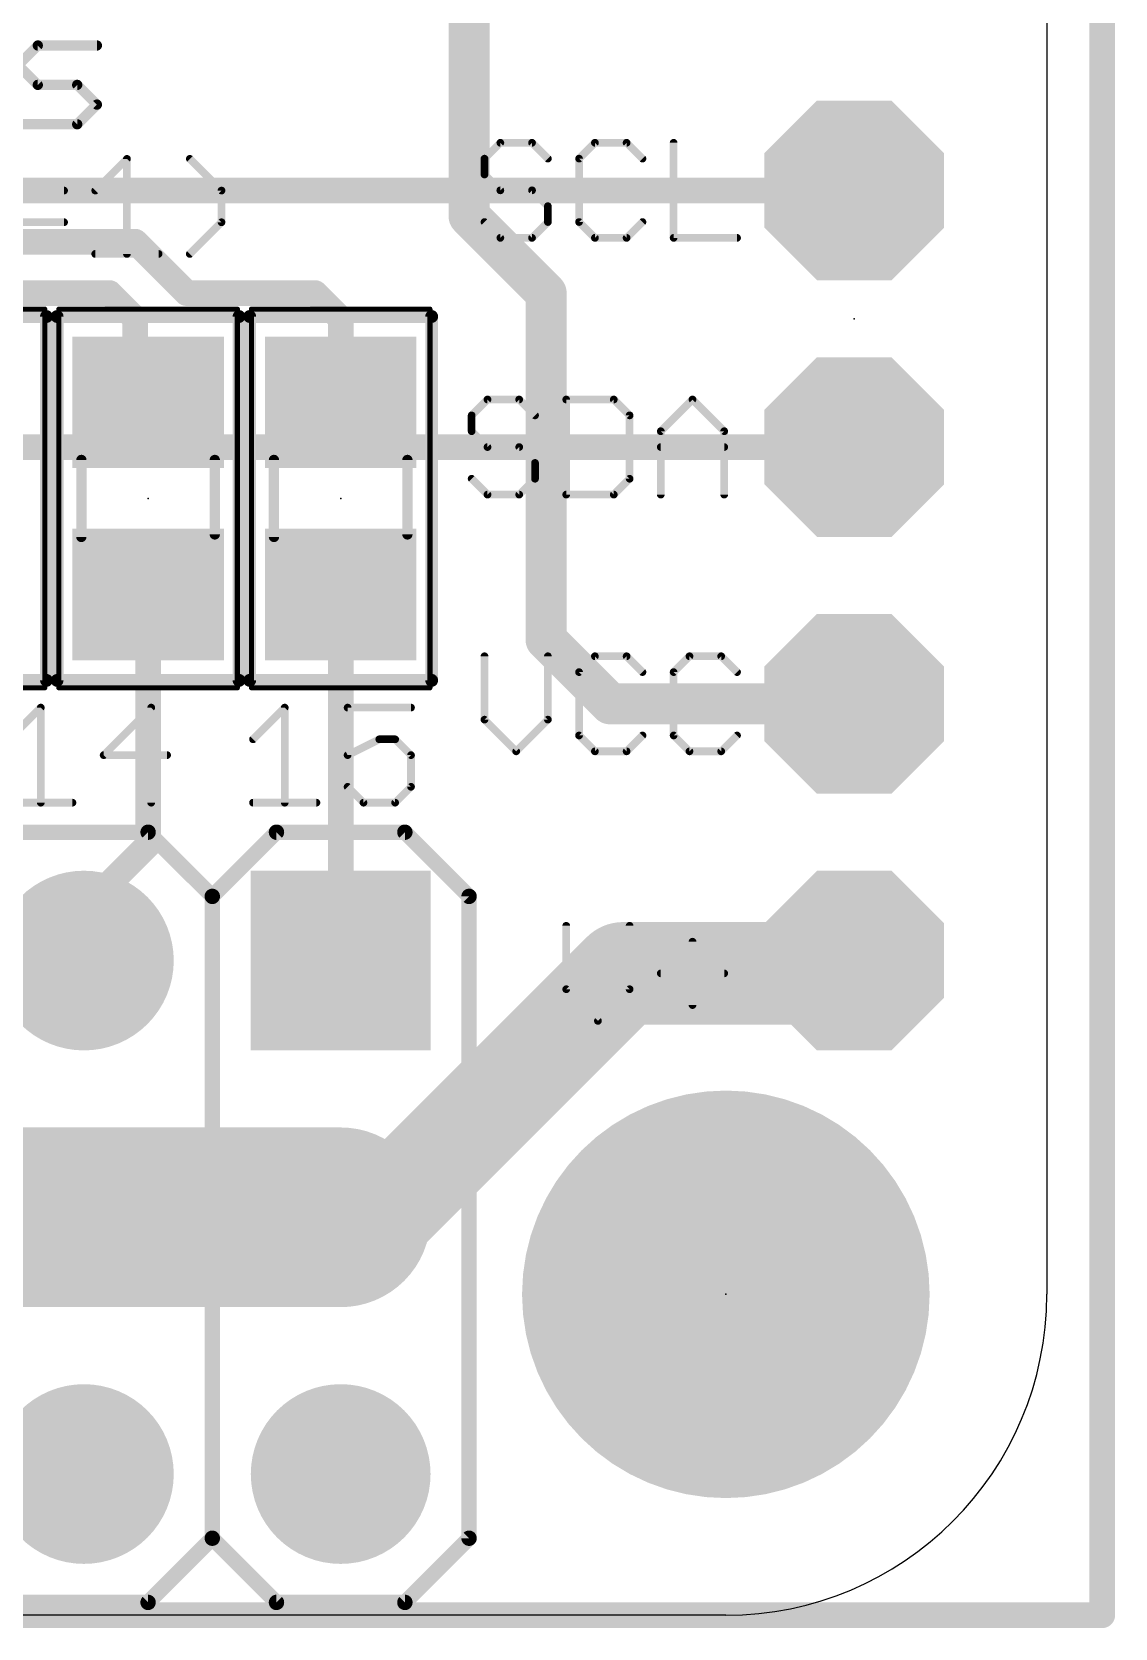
# Model space of a CAD drawing. Extents: x -31.2 to 31.8, y -0.1 to 26.1.
# Drawn here: x 21.08 to 31.79, y -0.13 to 15.66 of the extents above; entities that cross this region are included whole.
import ezdxf

# ---------------------------------------------------------------- set-up
doc = ezdxf.new("R2010")
doc.units = 0
for name, color, linetype in [('1', 12, 'CONTINUOUS'), ('16', 132, 'CONTINUOUS'), ('17', 110, 'CONTINUOUS'), ('20', 53, 'CONTINUOUS'), ('21', 40, 'CONTINUOUS'), ('23', 53, 'CONTINUOUS'), ('39', 12, 'CONTINUOUS'), ('40', 132, 'CONTINUOUS'), ('41', 12, 'CONTINUOUS'), ('42', 132, 'CONTINUOUS'), ('51', 253, 'CONTINUOUS')]:
    doc.layers.add(name, color=color, linetype=linetype)

# ---------------------------------------------------------------- blocks, each defined once
blk = doc.blocks.new('RECT')
blk.add_solid([(-0.5, -0.5), (0.5, -0.5), (-0.5, 0.5), (0.5, 0.5)])
blk = doc.blocks.new('OCTAGONP')
at = {"const_width": 0.5}
blk.add_lwpolyline([(-0.25, -0.1036), (-0.25, 0.1036), (-0.1036, 0.25), (0.1036, 0.25), (0.25, 0.1036), (0.25, -0.1036), (0.1036, -0.25), (-0.1036, -0.25), (-0.25, -0.1036), (-0.25, 0.1036)], dxfattribs=at)
blk = doc.blocks.new('SQUAREP')
blk.add_solid([(-0.5, -0.5), (0.5, -0.5), (-0.5, 0.5), (0.5, 0.5)])
blk = doc.blocks.new('ROUNDP')
at = {"const_width": 0.5}
blk.add_lwpolyline([(0, -0.25, 1), (0, 0.25, 1), (0, -0.25)], format="xyb", dxfattribs=at)

msp = doc.modelspace()

# ---------------------------------------------------------------- linework, layer by layer
at = {"layer": '1'}
for points, const_width in [([(25.4, 23.114), (25.4, 13.843)], 0.4064), ([(25.4, 13.843), (26.162, 13.081)], 0.4064), ([(20.828, 13.589), (22.098, 13.589)], 0.254), ([(22.098, 13.589), (22.606, 13.081)], 0.254), ([(26.162, 13.081), (26.162, 9.652)], 0.4064), ([(20.574, 13.081), (21.844, 13.081)], 0.254), ([(21.844, 13.081), (22.098, 12.827)], 0.254), ([(22.606, 13.081), (23.876, 13.081)], 0.254), ([(23.876, 13.081), (24.13, 12.827)], 0.254), ([(22.098, 12.827), (22.098, 11.999)], 0.254), ([(24.13, 12.827), (24.13, 11.999)], 0.254), ([(22.098, 11.999), (22.225, 11.999)], 0.254), ([(22.225, 7.62), (22.225, 10.099)], 0.254), ([(24.13, 6.477), (24.13, 10.099)], 0.254), ([(26.162, 9.652), (26.797, 9.017)], 0.4064), ([(26.797, 9.017), (29.21, 9.017)], 0.4064), ([(21.59, 6.985), (22.225, 7.62)], 0.254), ([(21.59, 6.477), (21.59, 6.985)], 0.254), ([(29.083, 6.35), (29.21, 6.477)], 1.016), ([(24.511, 3.937), (26.924, 6.35)], 1.016), ([(26.924, 6.35), (29.083, 6.35)], 1.016), ([(19.05, 3.937), (21.59, 3.937)], 1.778), ([(21.59, 3.937), (24.13, 3.937)], 1.778), ([(24.13, 3.937), (24.511, 3.937)], 0.254)]:
    msp.add_lwpolyline(points, dxfattribs=dict(at, const_width=const_width))
for points, const_width in [([(25.2984, 13.843, 1), (25.5016, 13.843)], 0.2032), ([(25.4718, 13.9148, 1), (25.3282, 13.7712)], 0.2032), ([(22.1429, 13.6339, 1), (22.0531, 13.5441)], 0.127), ([(22.098, 13.5255, 1), (22.098, 13.6525)], 0.127), ([(26.2636, 13.081, 1), (26.0604, 13.081)], 0.2032), ([(21.8889, 13.1259, 1), (21.7991, 13.0361)], 0.127), ([(21.844, 13.0175, 1), (21.844, 13.1445)], 0.127), ([(22.606, 13.1445, 1), (22.606, 13.0175)], 0.127), ([(22.5611, 13.0361, 1), (22.6509, 13.1259)], 0.127), ([(23.9209, 13.1259, 1), (23.8311, 13.0361)], 0.127), ([(23.876, 13.0175, 1), (23.876, 13.1445)], 0.127), ([(26.0902, 13.0092, 1), (26.2338, 13.1528)], 0.2032), ([(22.1615, 12.827, 1), (22.0345, 12.827)], 0.127), ([(24.1935, 12.827, 1), (24.0665, 12.827)], 0.127), ([(22.0531, 12.7821, 1), (22.1429, 12.8719)], 0.127), ([(24.0851, 12.7821, 1), (24.1749, 12.8719)], 0.127), ([(22.098, 12.0625, 1), (22.098, 11.9355)], 0.127), ([(22.0345, 11.999, 1), (22.1615, 11.999)], 0.127), ([(22.225, 11.9355, 1), (22.225, 12.0625)], 0.127), ([(24.0665, 11.999, 1), (24.1935, 11.999)], 0.127), ([(22.2885, 10.099, 1), (22.1615, 10.099)], 0.127), ([(24.1935, 10.099, 1), (24.0665, 10.099)], 0.127), ([(26.2338, 9.7238, 1), (26.0902, 9.5802)], 0.2032), ([(26.0604, 9.652, 1), (26.2636, 9.652)], 0.2032), ([(26.797, 9.1186, 1), (26.797, 8.9154)], 0.2032), ([(26.7252, 8.9452, 1), (26.8688, 9.0888)], 0.2032), ([(29.21, 8.9154, 1), (29.21, 9.1186)], 0.2032), ([(22.2699, 7.5751, 1), (22.1801, 7.6649)], 0.127), ([(22.1615, 7.62, 1), (22.2885, 7.62)], 0.127), ([(21.6535, 6.985, 1), (21.5265, 6.985)], 0.127), ([(21.5451, 7.0299, 1), (21.6349, 6.9401)], 0.127), ([(29.3896, 6.2974, 1), (29.0304, 6.6566)], 0.508), ([(26.924, 6.604, 1), (26.924, 6.096)], 0.508), ([(27.1036, 6.1704, 1), (26.7444, 6.5296)], 0.508), ([(29.083, 6.096, 1), (29.083, 6.604)], 0.508), ([(28.9034, 6.5296, 1), (29.2626, 6.1704)], 0.508), ([(21.5265, 6.477, 1), (21.6535, 6.477)], 0.127), ([(24.0665, 6.477, 1), (24.1935, 6.477)], 0.127), ([(21.59, 4.3815, 1), (21.59, 3.4925)], 0.889), ([(21.59, 3.4925, 1), (21.59, 4.3815)], 0.889), ([(24.13, 3.4925, 1), (24.13, 4.3815)], 0.889), ([(24.3314, 4.1166, 1), (24.6906, 3.7574)], 0.508), ([(24.13, 4.0005, 1), (24.13, 3.8735)], 0.127), ([(24.511, 3.8735, 1), (24.511, 4.0005)], 0.127)]:
    msp.add_lwpolyline(points, format="xyb", dxfattribs=dict(at, const_width=const_width))
at = {"layer": '16', "const_width": 0.254}
for points in [[(31.663, 25.936), (31.663, 0)], [(3.175, 14.097), (29.21, 14.097)], [(-0.635, 11.557), (29.21, 11.557)], [(31.663, 0), (-31.115, 0)]]:
    msp.add_lwpolyline(points, dxfattribs=at)
at = {"layer": '16', "const_width": 0.127}
for points in [[(29.21, 14.0335, 1), (29.21, 14.1605)], [(29.21, 11.4935, 1), (29.21, 11.6205)], [(31.5995, 0, 1), (31.7265, 0)], [(31.663, -0.0635, 1), (31.663, 0.0635)]]:
    msp.add_lwpolyline(points, format="xyb", dxfattribs=at)
at = {"layer": '20'}
for p, q in [((31.115, 22.225), (31.115, 3.175)), ((27.94, 0), (-27.94, 0))]:
    msp.add_line(p, q, dxfattribs=at)
msp.add_arc((27.94, 3.175), 3.175, 270, 0, dxfattribs=at)
at = {"layer": '21'}
for points, const_width in [([(20.9391, 15.3355), (21.134, 15.5304)], 0.1016), ([(21.134, 15.5304), (21.7187, 15.5304)], 0.1016), ([(21.134, 15.1406), (20.9391, 15.3355)], 0.1016), ([(21.5238, 15.1406), (21.134, 15.1406)], 0.1016), ([(21.7187, 14.9457), (21.5238, 15.1406)], 0.1016), ([(21.5238, 14.7508), (21.7187, 14.9457)], 0.1016), ([(20.9391, 14.7508), (21.5238, 14.7508)], 0.1016), ([(25.7093, 14.5677), (25.5525, 14.4109)], 0.0762), ([(26.0228, 14.5677), (25.7093, 14.5677)], 0.0762), ([(26.1796, 14.4109), (26.0228, 14.5677)], 0.0762), ([(26.6448, 14.5677), (26.4881, 14.4109)], 0.0762), ([(26.9584, 14.5677), (26.6448, 14.5677)], 0.0762), ([(27.1151, 14.4109), (26.9584, 14.5677)], 0.0762), ([(27.4236, 14.5677), (27.4236, 13.6271)], 0.0762), ([(21.7022, 14.0952), (22.0157, 14.4087)], 0.0762), ([(22.0157, 14.4087), (22.0157, 13.4681)], 0.0762), ([(22.9513, 14.0952), (22.6377, 14.4087)], 0.0762), ([(25.5525, 14.4109), (25.5525, 14.2542)], 0.0762), ([(26.4881, 14.4109), (26.4881, 13.7839)], 0.0762), ([(25.5525, 14.2542), (25.7093, 14.0974)], 0.0762), ([(20.7667, 14.0952), (21.3938, 14.0952)], 0.0762), ([(22.9513, 13.7816), (22.9513, 14.0952)], 0.0762), ([(25.7093, 14.0974), (26.0228, 14.0974)], 0.0762), ([(26.0228, 14.0974), (26.1796, 13.9406)], 0.0762), ([(26.1796, 13.9406), (26.1796, 13.7839)], 0.0762), ([(20.7667, 13.7816), (21.3938, 13.7816)], 0.0762), ([(22.6377, 13.4681), (22.9513, 13.7816)], 0.0762), ([(25.7093, 13.6271), (25.5525, 13.7839)], 0.0762), ([(26.1796, 13.7839), (26.0228, 13.6271)], 0.0762), ([(26.4881, 13.7839), (26.6448, 13.6271)], 0.0762), ([(26.9584, 13.6271), (27.1151, 13.7839)], 0.0762), ([(26.0228, 13.6271), (25.7093, 13.6271)], 0.0762), ([(26.6448, 13.6271), (26.9584, 13.6271)], 0.0762), ([(27.4236, 13.6271), (28.0507, 13.6271)], 0.0762), ([(21.7022, 13.4681), (22.3293, 13.4681)], 0.0762), ([(19.42, 12.849), (21.22, 12.849)], 0.127), ([(21.22, 12.849), (21.22, 9.249)], 0.127), ([(21.325, 12.849), (23.125, 12.849)], 0.127), ([(21.325, 9.249), (21.325, 12.849)], 0.127), ([(23.125, 12.849), (23.125, 9.249)], 0.127), ([(23.23, 12.849), (25.03, 12.849)], 0.127), ([(23.23, 9.249), (23.23, 12.849)], 0.127), ([(25.03, 12.849), (25.03, 9.249)], 0.127), ([(25.5823, 12.0277), (25.4255, 11.8709)], 0.0762), ([(25.8958, 12.0277), (25.5823, 12.0277)], 0.0762), ([(26.0526, 11.8709), (25.8958, 12.0277)], 0.0762), ([(26.3611, 12.0277), (26.3611, 11.0871)], 0.0762), ([(26.8314, 12.0277), (26.3611, 12.0277)], 0.0762), ([(26.9881, 11.8709), (26.8314, 12.0277)], 0.0762), ([(27.2966, 11.7142), (27.6101, 12.0277)], 0.0762), ([(27.6101, 12.0277), (27.9237, 11.7142)], 0.0762), ([(25.4255, 11.8709), (25.4255, 11.7142)], 0.0762), ([(26.9881, 11.2439), (26.9881, 11.8709)], 0.0762), ([(25.4255, 11.7142), (25.5823, 11.5574)], 0.0762), ([(27.2966, 11.0871), (27.2966, 11.7142)], 0.0762), ([(27.9237, 11.7142), (27.9237, 11.0871)], 0.0762), ([(25.5823, 11.5574), (25.8958, 11.5574)], 0.0762), ([(25.8958, 11.5574), (26.0526, 11.4006)], 0.0762), ([(27.2966, 11.5574), (27.9237, 11.5574)], 0.0762), ([(26.0526, 11.4006), (26.0526, 11.2439)], 0.0762), ([(25.5823, 11.0871), (25.4255, 11.2439)], 0.0762), ([(26.0526, 11.2439), (25.8958, 11.0871)], 0.0762), ([(26.8314, 11.0871), (26.9881, 11.2439)], 0.0762), ([(25.8958, 11.0871), (25.5823, 11.0871)], 0.0762), ([(26.3611, 11.0871), (26.8314, 11.0871)], 0.0762), ([(25.5525, 9.4877), (25.5525, 8.8606)], 0.0762), ([(26.1796, 8.8606), (26.1796, 9.4877)], 0.0762), ([(26.6448, 9.4877), (26.4881, 9.3309)], 0.0762), ([(26.9584, 9.4877), (26.6448, 9.4877)], 0.0762), ([(27.1151, 9.3309), (26.9584, 9.4877)], 0.0762), ([(27.5803, 9.4877), (27.4236, 9.3309)], 0.0762), ([(27.8939, 9.4877), (27.5803, 9.4877)], 0.0762), ([(28.0507, 9.3309), (27.8939, 9.4877)], 0.0762), ([(26.4881, 9.3309), (26.4881, 8.7039)], 0.0762), ([(27.4236, 9.3309), (27.4236, 8.7039)], 0.0762), ([(21.22, 9.249), (19.42, 9.249)], 0.127), ([(23.125, 9.249), (21.325, 9.249)], 0.127), ([(25.03, 9.249), (23.23, 9.249)], 0.127), ([(20.8501, 8.6662), (21.1636, 8.9797)], 0.0762), ([(21.1636, 8.9797), (21.1636, 8.0391)], 0.0762), ([(22.2559, 8.9797), (21.7856, 8.5094)], 0.0762), ([(22.2559, 8.0391), (22.2559, 8.9797)], 0.0762), ([(23.2631, 8.6662), (23.5766, 8.9797)], 0.0762), ([(23.5766, 8.9797), (23.5766, 8.0391)], 0.0762), ([(24.8257, 8.9797), (24.1986, 8.9797)], 0.0762), ([(24.1986, 8.9797), (24.1986, 8.5094)], 0.0762), ([(25.5525, 8.8606), (25.8661, 8.5471)], 0.0762), ([(25.8661, 8.5471), (26.1796, 8.8606)], 0.0762), ([(24.1986, 8.5094), (24.5122, 8.6662)], 0.0762), ([(24.5122, 8.6662), (24.6689, 8.6662)], 0.0762), ([(24.6689, 8.6662), (24.8257, 8.5094)], 0.0762), ([(26.4881, 8.7039), (26.6448, 8.5471)], 0.0762), ([(26.9584, 8.5471), (27.1151, 8.7039)], 0.0762), ([(27.4236, 8.7039), (27.5803, 8.5471)], 0.0762), ([(27.8939, 8.5471), (28.0507, 8.7039)], 0.0762), ([(21.7856, 8.5094), (22.4127, 8.5094)], 0.0762), ([(24.8257, 8.5094), (24.8257, 8.1959)], 0.0762), ([(26.6448, 8.5471), (26.9584, 8.5471)], 0.0762), ([(27.5803, 8.5471), (27.8939, 8.5471)], 0.0762), ([(24.3554, 8.0391), (24.1986, 8.1959)], 0.0762), ([(24.8257, 8.1959), (24.6689, 8.0391)], 0.0762), ([(20.8501, 8.0391), (21.4772, 8.0391)], 0.0762), ([(23.2631, 8.0391), (23.8902, 8.0391)], 0.0762), ([(24.6689, 8.0391), (24.3554, 8.0391)], 0.0762), ([(22.225, 7.747), (20.955, 7.747)], 0.1524), ([(22.86, 7.112), (22.225, 7.747)], 0.1524), ([(23.495, 7.747), (22.86, 7.112)], 0.1524), ([(24.765, 7.747), (23.495, 7.747)], 0.1524), ([(25.4, 7.112), (24.765, 7.747)], 0.1524), ([(22.86, 0.762), (22.86, 7.112)], 0.1524), ([(25.4, 7.112), (25.4, 0.762)], 0.1524), ([(26.3611, 6.8207), (26.3611, 6.1936)], 0.0762), ([(26.9881, 6.1936), (26.9881, 6.8207)], 0.0762), ([(27.6101, 6.6639), (27.6101, 6.0369)], 0.0762), ([(27.2966, 6.3504), (27.9237, 6.3504)], 0.0762), ([(26.3611, 6.1936), (26.6746, 5.8801)], 0.0762), ([(26.6746, 5.8801), (26.9881, 6.1936)], 0.0762), ([(22.86, 0.762), (22.225, 0.127)], 0.1524), ([(23.495, 0.127), (22.86, 0.762)], 0.1524), ([(25.4, 0.762), (24.765, 0.127)], 0.1524), ([(22.225, 0.127), (20.955, 0.127)], 0.1524), ([(24.765, 0.127), (23.495, 0.127)], 0.1524)]:
    msp.add_lwpolyline(points, dxfattribs=dict(at, const_width=const_width))
for points, const_width in [([(21.134, 15.5558, 1), (21.134, 15.505)], 0.0508), ([(21.1519, 15.5124, 1), (21.116, 15.5484)], 0.0508), ([(21.7187, 15.505, 1), (21.7187, 15.5558)], 0.0508), ([(21.134, 15.166, 1), (21.134, 15.1152)], 0.0508), ([(21.116, 15.1226, 1), (21.1519, 15.1586)], 0.0508), ([(21.5417, 15.1586, 1), (21.5058, 15.1226)], 0.0508), ([(21.5238, 15.1152, 1), (21.5238, 15.166)], 0.0508), ([(21.7366, 14.9277, 1), (21.7007, 14.9637)], 0.0508), ([(21.7007, 14.9277, 1), (21.7366, 14.9637)], 0.0508), ([(21.5058, 14.7688, 1), (21.5417, 14.7328)], 0.0508), ([(21.5238, 14.7254, 1), (21.5238, 14.7762)], 0.0508), ([(25.7093, 14.5868, 1), (25.7093, 14.5487)], 0.0381), ([(25.7228, 14.5542, 1), (25.6958, 14.5812)], 0.0381), ([(26.0363, 14.5812, 1), (26.0094, 14.5542)], 0.0381), ([(26.0228, 14.5487, 1), (26.0228, 14.5868)], 0.0381), ([(26.6448, 14.5868, 1), (26.6448, 14.5487)], 0.0381), ([(26.6583, 14.5542, 1), (26.6314, 14.5812)], 0.0381), ([(26.9718, 14.5812, 1), (26.9449, 14.5542)], 0.0381), ([(26.9584, 14.5487, 1), (26.9584, 14.5868)], 0.0381), ([(27.4426, 14.5677, 1), (27.4045, 14.5677)], 0.0381), ([(22.0348, 14.4087, 1), (21.9967, 14.4087)], 0.0381), ([(22.0292, 14.3952, 1), (22.0023, 14.4222)], 0.0381), ([(22.6512, 14.4222, 1), (22.6242, 14.3952)], 0.0381), ([(25.5716, 14.4109, 1), (25.5335, 14.4109)], 0.0381), ([(25.5391, 14.4244, 1), (25.566, 14.3975)], 0.0381), ([(26.1661, 14.3975, 1), (26.1931, 14.4244)], 0.0381), ([(26.5071, 14.4109, 1), (26.469, 14.4109)], 0.0381), ([(26.4746, 14.4244, 1), (26.5015, 14.3975)], 0.0381), ([(27.1017, 14.3975, 1), (27.1286, 14.4244)], 0.0381), ([(25.566, 14.2676, 1), (25.5391, 14.2407)], 0.0381), ([(25.5335, 14.2542, 1), (25.5716, 14.2542)], 0.0381), ([(21.3938, 14.0761, 1), (21.3938, 14.1142)], 0.0381), ([(21.6887, 14.1086, 1), (21.7157, 14.0817)], 0.0381), ([(22.9703, 14.0952, 1), (22.9322, 14.0952)], 0.0381), ([(22.9378, 14.0817, 1), (22.9647, 14.1086)], 0.0381), ([(25.7093, 14.1165, 1), (25.7093, 14.0784)], 0.0381), ([(25.6958, 14.0839, 1), (25.7228, 14.1109)], 0.0381), ([(26.0363, 14.1109, 1), (26.0094, 14.0839)], 0.0381), ([(26.0228, 14.0784, 1), (26.0228, 14.1165)], 0.0381), ([(26.1987, 13.9406, 1), (26.1606, 13.9406)], 0.0381), ([(26.1661, 13.9272, 1), (26.1931, 13.9541)], 0.0381), ([(21.3938, 13.7626, 1), (21.3938, 13.8007)], 0.0381), ([(22.9322, 13.7816, 1), (22.9703, 13.7816)], 0.0381), ([(22.9647, 13.7682, 1), (22.9378, 13.7951)], 0.0381), ([(25.566, 13.7973, 1), (25.5391, 13.7704)], 0.0381), ([(26.1606, 13.7839, 1), (26.1987, 13.7839)], 0.0381), ([(26.1931, 13.7704, 1), (26.1661, 13.7973)], 0.0381), ([(26.5015, 13.7973, 1), (26.4746, 13.7704)], 0.0381), ([(26.469, 13.7839, 1), (26.5071, 13.7839)], 0.0381), ([(27.1286, 13.7704, 1), (27.1017, 13.7973)], 0.0381), ([(25.7093, 13.6462, 1), (25.7093, 13.6081)], 0.0381), ([(25.6958, 13.6136, 1), (25.7228, 13.6406)], 0.0381), ([(26.0094, 13.6406, 1), (26.0363, 13.6136)], 0.0381), ([(26.0228, 13.6081, 1), (26.0228, 13.6462)], 0.0381), ([(26.6448, 13.6462, 1), (26.6448, 13.6081)], 0.0381), ([(26.6314, 13.6136, 1), (26.6583, 13.6406)], 0.0381), ([(26.9449, 13.6406, 1), (26.9718, 13.6136)], 0.0381), ([(26.9584, 13.6081, 1), (26.9584, 13.6462)], 0.0381), ([(27.4045, 13.6271, 1), (27.4426, 13.6271)], 0.0381), ([(27.4236, 13.6462, 1), (27.4236, 13.6081)], 0.0381), ([(28.0507, 13.6081, 1), (28.0507, 13.6462)], 0.0381), ([(21.7022, 13.4872, 1), (21.7022, 13.4491)], 0.0381), ([(21.9967, 13.4681, 1), (22.0348, 13.4681)], 0.0381), ([(22.3293, 13.4491, 1), (22.3293, 13.4872)], 0.0381), ([(22.6242, 13.4816, 1), (22.6512, 13.4546)], 0.0381), ([(21.2518, 12.849, 1), (21.1883, 12.849)], 0.0635), ([(21.22, 12.8172, 1), (21.22, 12.8808)], 0.0635), ([(21.325, 12.8808, 1), (21.325, 12.8172)], 0.0635), ([(21.3567, 12.849, 1), (21.2933, 12.849)], 0.0635), ([(23.1567, 12.849, 1), (23.0933, 12.849)], 0.0635), ([(23.125, 12.8172, 1), (23.125, 12.8808)], 0.0635), ([(23.23, 12.8808, 1), (23.23, 12.8172)], 0.0635), ([(23.2617, 12.849, 1), (23.1983, 12.849)], 0.0635), ([(25.0617, 12.849, 1), (24.9983, 12.849)], 0.0635), ([(25.03, 12.8172, 1), (25.03, 12.8808)], 0.0635), ([(25.5823, 12.0468, 1), (25.5823, 12.0087)], 0.0381), ([(25.5958, 12.0142, 1), (25.5688, 12.0412)], 0.0381), ([(25.9093, 12.0412, 1), (25.8824, 12.0142)], 0.0381), ([(25.8958, 12.0087, 1), (25.8958, 12.0468)], 0.0381), ([(26.3801, 12.0277, 1), (26.342, 12.0277)], 0.0381), ([(26.3611, 12.0468, 1), (26.3611, 12.0087)], 0.0381), ([(26.8448, 12.0412, 1), (26.8179, 12.0142)], 0.0381), ([(26.8314, 12.0087, 1), (26.8314, 12.0468)], 0.0381), ([(27.6236, 12.0412, 1), (27.5966, 12.0142)], 0.0381), ([(27.6236, 12.0142, 1), (27.5966, 12.0412)], 0.0381), ([(25.4446, 11.8709, 1), (25.4065, 11.8709)], 0.0381), ([(25.4121, 11.8844, 1), (25.439, 11.8575)], 0.0381), ([(26.0391, 11.8575, 1), (26.0661, 11.8844)], 0.0381), ([(27.0072, 11.8709, 1), (26.9691, 11.8709)], 0.0381), ([(26.9747, 11.8575, 1), (27.0016, 11.8844)], 0.0381), ([(25.439, 11.7276, 1), (25.4121, 11.7007)], 0.0381), ([(25.4065, 11.7142, 1), (25.4446, 11.7142)], 0.0381), ([(27.3156, 11.7142, 1), (27.2775, 11.7142)], 0.0381), ([(27.2831, 11.7276, 1), (27.3101, 11.7007)], 0.0381), ([(27.9427, 11.7142, 1), (27.9046, 11.7142)], 0.0381), ([(27.9102, 11.7007, 1), (27.9371, 11.7276)], 0.0381), ([(25.5823, 11.5765, 1), (25.5823, 11.5384)], 0.0381), ([(25.5688, 11.5439, 1), (25.5958, 11.5709)], 0.0381), ([(25.9093, 11.5709, 1), (25.8824, 11.5439)], 0.0381), ([(25.8958, 11.5384, 1), (25.8958, 11.5765)], 0.0381), ([(27.2966, 11.5765, 1), (27.2966, 11.5384)], 0.0381), ([(27.9237, 11.5384, 1), (27.9237, 11.5765)], 0.0381), ([(26.0717, 11.4006, 1), (26.0336, 11.4006)], 0.0381), ([(26.0391, 11.3872, 1), (26.0661, 11.4141)], 0.0381), ([(25.439, 11.2573, 1), (25.4121, 11.2304)], 0.0381), ([(26.0336, 11.2439, 1), (26.0717, 11.2439)], 0.0381), ([(26.0661, 11.2304, 1), (26.0391, 11.2573)], 0.0381), ([(26.9691, 11.2439, 1), (27.0072, 11.2439)], 0.0381), ([(27.0016, 11.2304, 1), (26.9747, 11.2573)], 0.0381), ([(25.5823, 11.1062, 1), (25.5823, 11.0681)], 0.0381), ([(25.5688, 11.0736, 1), (25.5958, 11.1006)], 0.0381), ([(25.8824, 11.1006, 1), (25.9093, 11.0736)], 0.0381), ([(25.8958, 11.0681, 1), (25.8958, 11.1062)], 0.0381), ([(26.342, 11.0871, 1), (26.3801, 11.0871)], 0.0381), ([(26.3611, 11.1062, 1), (26.3611, 11.0681)], 0.0381), ([(26.8179, 11.1006, 1), (26.8448, 11.0736)], 0.0381), ([(26.8314, 11.0681, 1), (26.8314, 11.1062)], 0.0381), ([(27.2775, 11.0871, 1), (27.3156, 11.0871)], 0.0381), ([(27.9046, 11.0871, 1), (27.9427, 11.0871)], 0.0381), ([(25.5716, 9.4877, 1), (25.5335, 9.4877)], 0.0381), ([(26.1987, 9.4877, 1), (26.1606, 9.4877)], 0.0381), ([(26.6448, 9.5068, 1), (26.6448, 9.4687)], 0.0381), ([(26.6583, 9.4742, 1), (26.6314, 9.5012)], 0.0381), ([(26.9718, 9.5012, 1), (26.9449, 9.4742)], 0.0381), ([(26.9584, 9.4687, 1), (26.9584, 9.5068)], 0.0381), ([(27.5803, 9.5068, 1), (27.5803, 9.4687)], 0.0381), ([(27.5938, 9.4742, 1), (27.5669, 9.5012)], 0.0381), ([(27.9074, 9.5012, 1), (27.8804, 9.4742)], 0.0381), ([(27.8939, 9.4687, 1), (27.8939, 9.5068)], 0.0381), ([(26.5071, 9.3309, 1), (26.469, 9.3309)], 0.0381), ([(26.4746, 9.3444, 1), (26.5015, 9.3175)], 0.0381), ([(27.1017, 9.3175, 1), (27.1286, 9.3444)], 0.0381), ([(27.4426, 9.3309, 1), (27.4045, 9.3309)], 0.0381), ([(27.4101, 9.3444, 1), (27.4371, 9.3175)], 0.0381), ([(28.0372, 9.3175, 1), (28.0641, 9.3444)], 0.0381), ([(21.1883, 9.249, 1), (21.2518, 9.249)], 0.0635), ([(21.22, 9.2172, 1), (21.22, 9.2808)], 0.0635), ([(21.325, 9.2808, 1), (21.325, 9.2172)], 0.0635), ([(21.2933, 9.249, 1), (21.3567, 9.249)], 0.0635), ([(23.0933, 9.249, 1), (23.1567, 9.249)], 0.0635), ([(23.125, 9.2172, 1), (23.125, 9.2808)], 0.0635), ([(23.23, 9.2808, 1), (23.23, 9.2172)], 0.0635), ([(23.1983, 9.249, 1), (23.2617, 9.249)], 0.0635), ([(24.9983, 9.249, 1), (25.0617, 9.249)], 0.0635), ([(25.03, 9.2172, 1), (25.03, 9.2808)], 0.0635), ([(21.1827, 8.9797, 1), (21.1446, 8.9797)], 0.0381), ([(21.1771, 8.9662, 1), (21.1502, 8.9932)], 0.0381), ([(22.275, 8.9797, 1), (22.2369, 8.9797)], 0.0381), ([(22.2694, 8.9662, 1), (22.2424, 8.9932)], 0.0381), ([(23.5957, 8.9797, 1), (23.5576, 8.9797)], 0.0381), ([(23.5901, 8.9662, 1), (23.5632, 8.9932)], 0.0381), ([(24.1986, 8.9988, 1), (24.1986, 8.9607)], 0.0381), ([(24.2177, 8.9797, 1), (24.1796, 8.9797)], 0.0381), ([(24.8257, 8.9607, 1), (24.8257, 8.9988)], 0.0381), ([(25.566, 8.8741, 1), (25.5391, 8.8472)], 0.0381), ([(25.5335, 8.8606, 1), (25.5716, 8.8606)], 0.0381), ([(26.1606, 8.8606, 1), (26.1987, 8.8606)], 0.0381), ([(26.1931, 8.8472, 1), (26.1661, 8.8741)], 0.0381), ([(23.2496, 8.6796, 1), (23.2766, 8.6527)], 0.0381), ([(24.5122, 8.6852, 1), (24.5122, 8.6471)], 0.0381), ([(24.5207, 8.6491, 1), (24.5036, 8.6832)], 0.0381), ([(24.6824, 8.6796, 1), (24.6554, 8.6527)], 0.0381), ([(24.6689, 8.6471, 1), (24.6689, 8.6852)], 0.0381), ([(26.5015, 8.7173, 1), (26.4746, 8.6904)], 0.0381), ([(26.469, 8.7039, 1), (26.5071, 8.7039)], 0.0381), ([(27.1286, 8.6904, 1), (27.1017, 8.7173)], 0.0381), ([(27.4045, 8.7039, 1), (27.4426, 8.7039)], 0.0381), ([(27.4371, 8.7173, 1), (27.4101, 8.6904)], 0.0381), ([(28.0641, 8.6904, 1), (28.0372, 8.7173)], 0.0381), ([(21.7856, 8.5285, 1), (21.7856, 8.4904)], 0.0381), ([(21.7721, 8.5229, 1), (21.7991, 8.4959)], 0.0381), ([(22.4127, 8.4904, 1), (22.4127, 8.5285)], 0.0381), ([(24.1901, 8.5264, 1), (24.2071, 8.4924)], 0.0381), ([(24.1796, 8.5094, 1), (24.2177, 8.5094)], 0.0381), ([(24.8447, 8.5094, 1), (24.8066, 8.5094)], 0.0381), ([(24.8122, 8.4959, 1), (24.8392, 8.5229)], 0.0381), ([(25.8526, 8.5606, 1), (25.8795, 8.5336)], 0.0381), ([(25.8526, 8.5336, 1), (25.8795, 8.5606)], 0.0381), ([(26.6448, 8.5662, 1), (26.6448, 8.5281)], 0.0381), ([(26.6314, 8.5336, 1), (26.6583, 8.5606)], 0.0381), ([(26.9449, 8.5606, 1), (26.9718, 8.5336)], 0.0381), ([(26.9584, 8.5281, 1), (26.9584, 8.5662)], 0.0381), ([(27.5803, 8.5662, 1), (27.5803, 8.5281)], 0.0381), ([(27.5669, 8.5336, 1), (27.5938, 8.5606)], 0.0381), ([(27.8804, 8.5606, 1), (27.9074, 8.5336)], 0.0381), ([(27.8939, 8.5281, 1), (27.8939, 8.5662)], 0.0381), ([(24.2121, 8.2093, 1), (24.1851, 8.1824)], 0.0381), ([(24.8066, 8.1959, 1), (24.8447, 8.1959)], 0.0381), ([(24.8392, 8.1824, 1), (24.8122, 8.2093)], 0.0381), ([(21.1446, 8.0391, 1), (21.1827, 8.0391)], 0.0381), ([(21.4772, 8.0201, 1), (21.4772, 8.0582)], 0.0381), ([(22.2369, 8.0391, 1), (22.275, 8.0391)], 0.0381), ([(23.2631, 8.0582, 1), (23.2631, 8.0201)], 0.0381), ([(23.5576, 8.0391, 1), (23.5957, 8.0391)], 0.0381), ([(23.8902, 8.0201, 1), (23.8902, 8.0582)], 0.0381), ([(24.3554, 8.0582, 1), (24.3554, 8.0201)], 0.0381), ([(24.3419, 8.0256, 1), (24.3689, 8.0526)], 0.0381), ([(24.6554, 8.0526, 1), (24.6824, 8.0256)], 0.0381), ([(24.6689, 8.0201, 1), (24.6689, 8.0582)], 0.0381), ([(22.2519, 7.7739, 1), (22.1981, 7.7201)], 0.0762), ([(22.225, 7.7089, 1), (22.225, 7.7851)], 0.0762), ([(23.495, 7.7851, 1), (23.495, 7.7089)], 0.0762), ([(23.5219, 7.7201, 1), (23.4681, 7.7739)], 0.0762), ([(24.7919, 7.7739, 1), (24.7381, 7.7201)], 0.0762), ([(24.765, 7.7089, 1), (24.765, 7.7851)], 0.0762), ([(22.8981, 7.112, 1), (22.8219, 7.112)], 0.0762), ([(22.8331, 7.1389, 1), (22.8869, 7.0851)], 0.0762), ([(22.8331, 7.0851, 1), (22.8869, 7.1389)], 0.0762), ([(25.4381, 7.112, 1), (25.3619, 7.112)], 0.0762), ([(25.3731, 7.0851, 1), (25.4269, 7.1389)], 0.0762), ([(26.3801, 6.8207, 1), (26.342, 6.8207)], 0.0381), ([(27.0072, 6.8207, 1), (26.9691, 6.8207)], 0.0381), ([(27.6292, 6.6639, 1), (27.5911, 6.6639)], 0.0381), ([(27.2966, 6.3695, 1), (27.2966, 6.3314)], 0.0381), ([(27.9237, 6.3314, 1), (27.9237, 6.3695)], 0.0381), ([(26.342, 6.1936, 1), (26.3801, 6.1936)], 0.0381), ([(26.3745, 6.2071, 1), (26.3476, 6.1802)], 0.0381), ([(26.9691, 6.1936, 1), (27.0072, 6.1936)], 0.0381), ([(27.0016, 6.1802, 1), (26.9747, 6.2071)], 0.0381), ([(27.5911, 6.0369, 1), (27.6292, 6.0369)], 0.0381), ([(26.6611, 5.8936, 1), (26.6881, 5.8666)], 0.0381), ([(26.6611, 5.8666, 1), (26.6881, 5.8936)], 0.0381), ([(27.94, 1.425, 1), (27.94, 4.925, 1), (27.94, 1.425)], 0.1524), ([(22.8219, 0.762, 1), (22.8981, 0.762)], 0.0762), ([(22.8869, 0.7889, 1), (22.8331, 0.7351)], 0.0762), ([(22.8869, 0.7351, 1), (22.8331, 0.7889)], 0.0762), ([(25.3619, 0.762, 1), (25.4381, 0.762)], 0.0762), ([(25.4269, 0.7351, 1), (25.3731, 0.7889)], 0.0762), ([(22.1981, 0.1539, 1), (22.2519, 0.1001)], 0.0762), ([(22.225, 0.0889, 1), (22.225, 0.1651)], 0.0762), ([(23.495, 0.1651, 1), (23.495, 0.0889)], 0.0762), ([(23.4681, 0.1001, 1), (23.5219, 0.1539)], 0.0762), ([(24.7381, 0.1539, 1), (24.7919, 0.1001)], 0.0762), ([(24.765, 0.0889, 1), (24.765, 0.1651)], 0.0762)]:
    msp.add_lwpolyline(points, format="xyb", dxfattribs=dict(at, const_width=const_width))
at = {"layer": '23'}
for p in [(29.21, 12.827), (22.225, 11.049), (24.13, 11.049), (27.94, 3.175)]:
    msp.add_point(p, dxfattribs=at)
at = {"layer": '39', "const_width": 0.0508}
for points in [[(19.437, 12.922), (21.203, 12.922)], [(21.203, 12.922), (21.203, 9.176)], [(21.342, 9.176), (21.342, 12.922)], [(21.342, 12.922), (23.108, 12.922)], [(23.108, 12.922), (23.108, 9.176)], [(23.247, 9.176), (23.247, 12.922)], [(23.247, 12.922), (25.013, 12.922)], [(25.013, 12.922), (25.013, 9.176)], [(21.203, 9.176), (19.437, 9.176)], [(23.108, 9.176), (21.342, 9.176)], [(25.013, 9.176), (23.247, 9.176)]]:
    msp.add_lwpolyline(points, dxfattribs=at)
at = {"layer": '39'}
for points, const_width in [([(21.2157, 12.922, 1), (21.1903, 12.922)], 0.0254), ([(21.203, 12.9093, 1), (21.203, 12.9347)], 0.0254), ([(21.3547, 12.922, 1), (21.3293, 12.922)], 0.0254), ([(21.342, 12.9347, 1), (21.342, 12.9093)], 0.0254), ([(23.1207, 12.922, 1), (23.0953, 12.922)], 0.0254), ([(23.108, 12.9093, 1), (23.108, 12.9347)], 0.0254), ([(23.2597, 12.922, 1), (23.2343, 12.922)], 0.0254), ([(23.247, 12.9347, 1), (23.247, 12.9093)], 0.0254), ([(25.0257, 12.922, 1), (25.0003, 12.922)], 0.0254), ([(25.013, 12.9093, 1), (25.013, 12.9347)], 0.0254), ([(21.1903, 9.176, 1), (21.2157, 9.176)], 0.0254), ([(21.203, 9.1633, 1), (21.203, 9.1887)], 0.0254), ([(21.342, 9.1887, 1), (21.342, 9.1633)], 0.0254), ([(21.3293, 9.176, 1), (21.3547, 9.176)], 0.0254), ([(23.0953, 9.176, 1), (23.1207, 9.176)], 0.0254), ([(23.108, 9.1633, 1), (23.108, 9.1887)], 0.0254), ([(23.247, 9.1887, 1), (23.247, 9.1633)], 0.0254), ([(23.2343, 9.176, 1), (23.2597, 9.176)], 0.0254), ([(25.0003, 9.176, 1), (25.0257, 9.176)], 0.0254), ([(25.013, 9.1633, 1), (25.013, 9.1887)], 0.0254), ([(27.94, 2.175, 1), (27.94, 4.175, 1), (27.94, 2.175)], 2.032)]:
    msp.add_lwpolyline(points, format="xyb", dxfattribs=dict(at, const_width=const_width))
at = {"layer": '40', "const_width": 2.032}
msp.add_lwpolyline([(27.94, 2.175, 1), (27.94, 4.175, 1), (27.94, 2.175)], format="xyb", dxfattribs=at)
at = {"layer": '41', "const_width": 2.032}
msp.add_lwpolyline([(27.94, 2.175, 1), (27.94, 4.175, 1), (27.94, 2.175)], format="xyb", dxfattribs=at)
at = {"layer": '42', "const_width": 2.032}
msp.add_lwpolyline([(27.94, 2.175, 1), (27.94, 4.175, 1), (27.94, 2.175)], format="xyb", dxfattribs=at)
at = {"layer": '51', "const_width": 0.1016}
for points in [[(21.565, 10.668), (21.565, 11.43)], [(22.885, 10.693), (22.885, 11.43)], [(23.47, 10.668), (23.47, 11.43)], [(24.79, 10.693), (24.79, 11.43)]]:
    msp.add_lwpolyline(points, dxfattribs=at)
at = {"layer": '51', "const_width": 0.0508}
for points in [[(21.5904, 11.43, 1), (21.5396, 11.43)], [(22.9104, 11.43, 1), (22.8596, 11.43)], [(23.4954, 11.43, 1), (23.4446, 11.43)], [(24.8154, 11.43, 1), (24.7646, 11.43)], [(21.5396, 10.668, 1), (21.5904, 10.668)], [(22.8596, 10.693, 1), (22.9104, 10.693)], [(23.4446, 10.668, 1), (23.4954, 10.668)], [(24.7646, 10.693, 1), (24.8154, 10.693)]]:
    msp.add_lwpolyline(points, format="xyb", dxfattribs=at)

# ---------------------------------------------------------------- block references
at = {"layer": '1', "xscale": 1.3, "yscale": 1.5, "rotation": 90}
for p in [(22.225, 11.999), (24.13, 11.999), (22.225, 10.099), (24.13, 10.099)]:
    msp.add_blockref('RECT', p, dxfattribs=at)
at = {"layer": '17', "xscale": 1.778, "yscale": 1.778, "rotation": 180}
for name, p in [('OCTAGONP', (29.21, 14.097)), ('OCTAGONP', (29.21, 14.097)), ('OCTAGONP', (29.21, 11.557)), ('OCTAGONP', (29.21, 11.557)), ('OCTAGONP', (29.21, 9.017)), ('OCTAGONP', (29.21, 9.017)), ('ROUNDP', (21.59, 6.477)), ('ROUNDP', (21.59, 6.477)), ('SQUAREP', (24.13, 6.477)), ('SQUAREP', (24.13, 6.477)), ('OCTAGONP', (29.21, 6.477)), ('OCTAGONP', (29.21, 6.477)), ('ROUNDP', (21.59, 3.937)), ('ROUNDP', (21.59, 3.937)), ('ROUNDP', (24.13, 3.937)), ('ROUNDP', (24.13, 3.937)), ('ROUNDP', (21.59, 1.397)), ('ROUNDP', (21.59, 1.397)), ('ROUNDP', (24.13, 1.397)), ('ROUNDP', (24.13, 1.397))]:
    msp.add_blockref(name, p, dxfattribs=at)
at = {"layer": '17', "xscale": 3.2, "yscale": 3.2}
msp.add_blockref('ROUNDP', (27.94, 3.175), dxfattribs=at)
msp.add_blockref('ROUNDP', (27.94, 3.175), dxfattribs=at)
at = {"layer": '51'}
for p, xscale, yscale, rotation in [((29.21, 14.097), 0.508, 0.508, 90), ((22.2239, 11.7797), 0.7501, 1.4501, 90), ((24.1288, 11.7797), 0.7501, 1.4501, 90), ((29.21, 11.557), 0.508, 0.508, 90), ((22.2239, 10.3319), 0.7501, 1.4501, 90), ((24.1288, 10.3319), 0.7501, 1.4501, 90), ((29.21, 9.017), 0.508, 0.508, 90), ((21.59, 6.477), 0.508, 0.508, 180), ((24.13, 6.477), 0.508, 0.508, 180), ((29.21, 6.477), 0.508, 0.508, 90), ((21.59, 3.937), 0.508, 0.508, 180), ((24.13, 3.937), 0.508, 0.508, 180), ((21.59, 1.397), 0.508, 0.508, 180), ((24.13, 1.397), 0.508, 0.508, 180)]:
    msp.add_blockref('RECT', p, dxfattribs=dict(at, xscale=xscale, yscale=yscale, rotation=rotation))

doc.saveas('drawing.dxf')
